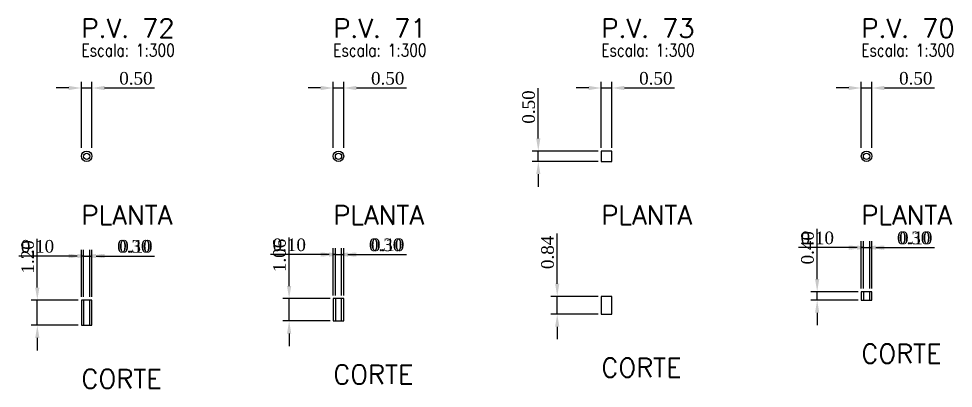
# Model space of a CAD drawing. Extents: x -44 to 14114764, y -20 to 289527804.
# Drawn here: x 359352.51 to 359397.01, y 7353290.87 to 7353308.47 of the extents above; entities that cross this region are included whole.
import ezdxf

# ---------------------------------------------------------------- set-up
doc = ezdxf.new("R2010")
doc.units = 0
doc.header["$PDMODE"] = 3
doc.header["$PDSIZE"] = 0.1
for name, color, linetype in [('DETALHE_POCO_COT', 8, 'Continuous'), ('DETALHE_POCO_FOR', 7, 'Continuous'), ('DETALHE_POCO_TIT', 5, 'Continuous'), ('DETALHE_POCO_TXT', 7, 'Continuous')]:
    doc.layers.add(name, color=color, linetype=linetype)
doc.styles.add('ROMANS', font='ROMANS.shx', dxfattribs={"height": 2})
doc.styles.get("Standard").update_dxf_attribs({"font": 'times.ttf'})
doc.dimstyles.new('ISO-25', dxfattribs={"dimtxt": 2.5, "dimasz": 2.5, "dimexe": 1.25, "dimexo": 0.625, "dimtad": 1, "dimtxsty": 'Standard', "dimcen": 2.5, "dimadec": 0, "dimazin": 0, "dimtfac": 1, "dimtmove": 0, "dimatfit": 3, "dimfxl": 1, "dimarcsym": 0})

# ---------------------------------------------------------------- blocks, each defined once
blk = doc.blocks.new('*D427')
at = {"layer": 'Defpoints', "color": 0, "transparency": 16777216}
for p in [(359355.998, 7353305.165), (359355.498, 7353302.165), (359355.998, 7353302.165)]:
    blk.add_point(p, dxfattribs=at)
at = {"layer": 'DETALHE_POCO_COT', "color": 0, "lineweight": -2, "transparency": 16777216}
for p, q in [((359355.498, 7353302.315), (359355.498, 7353305.465)), ((359355.998, 7353302.315), (359355.998, 7353305.465)), ((359354.898, 7353305.165), (359354.298, 7353305.165)), ((359355.498, 7353305.165), (359355.998, 7353305.165)), ((359356.598, 7353305.165), (359358.985, 7353305.165))]:
    blk.add_line(p, q, dxfattribs=at)
at = {"layer": 'DETALHE_POCO_COT', "color": 0, "transparency": 16777216}
for points in [[(359354.898, 7353305.265), (359354.898, 7353305.065), (359355.498, 7353305.165)], [(359356.598, 7353305.265), (359356.598, 7353305.065), (359355.998, 7353305.165)]]:
    blk.add_solid(points, dxfattribs=at)
at = {"layer": 'DETALHE_POCO_COT', "color": 0, "transparency": 16777216, "insert": (359358.092, 7353305.621), "char_height": 0.6, "attachment_point": 5}
blk.add_mtext('0.50', dxfattribs=at)
blk = doc.blocks.new('*D428')
at = {"layer": 'Defpoints', "color": 0, "transparency": 16777216}
for p in [(359353.398, 7353295.065), (359355.498, 7353295.065), (359355.498, 7353293.865)]:
    blk.add_point(p, dxfattribs=at)
at = {"layer": 'DETALHE_POCO_COT', "color": 0, "lineweight": -2, "transparency": 16777216}
for p, q in [((359353.398, 7353295.665), (359353.398, 7353297.98)), ((359355.348, 7353295.065), (359353.098, 7353295.065)), ((359353.398, 7353293.865), (359353.398, 7353295.065)), ((359355.348, 7353293.865), (359353.098, 7353293.865)), ((359353.398, 7353293.265), (359353.398, 7353292.665))]:
    blk.add_line(p, q, dxfattribs=at)
at = {"layer": 'DETALHE_POCO_COT', "color": 0, "transparency": 16777216}
for points in [[(359353.298, 7353295.665), (359353.498, 7353295.665), (359353.398, 7353295.065)], [(359353.298, 7353293.265), (359353.498, 7353293.265), (359353.398, 7353293.865)]]:
    blk.add_solid(points, dxfattribs=at)
at = {"layer": 'DETALHE_POCO_COT', "color": 0, "transparency": 16777216, "insert": (359352.942, 7353297.123), "char_height": 0.6, "attachment_point": 5, "rotation": 90}
blk.add_mtext('1.20', dxfattribs=at)
blk = doc.blocks.new('*D429')
at = {"layer": 'Defpoints', "color": 0, "transparency": 16777216}
for p in [(359355.598, 7353297.165), (359355.498, 7353295.065), (359355.598, 7353295.065)]:
    blk.add_point(p, dxfattribs=at)
at = {"layer": 'DETALHE_POCO_COT', "color": 0, "lineweight": -2, "transparency": 16777216}
for p, q in [((359355.498, 7353295.215), (359355.498, 7353297.465)), ((359355.598, 7353295.215), (359355.598, 7353297.465)), ((359354.898, 7353297.165), (359352.511, 7353297.165)), ((359355.598, 7353297.165), (359355.498, 7353297.165)), ((359356.198, 7353297.165), (359356.798, 7353297.165))]:
    blk.add_line(p, q, dxfattribs=at)
at = {"layer": 'DETALHE_POCO_COT', "color": 0, "transparency": 16777216}
for points in [[(359354.898, 7353297.265), (359354.898, 7353297.065), (359355.498, 7353297.165)], [(359356.198, 7353297.265), (359356.198, 7353297.065), (359355.598, 7353297.165)]]:
    blk.add_solid(points, dxfattribs=at)
at = {"layer": 'DETALHE_POCO_COT', "color": 0, "transparency": 16777216, "insert": (359353.405, 7353297.621), "char_height": 0.6, "attachment_point": 5}
blk.add_mtext('0.10', dxfattribs=at)
blk = doc.blocks.new('*D430')
at = {"layer": 'Defpoints', "color": 0, "transparency": 16777216}
for p in [(359355.898, 7353297.165), (359355.598, 7353295.065), (359355.898, 7353295.065)]:
    blk.add_point(p, dxfattribs=at)
at = {"layer": 'DETALHE_POCO_COT', "color": 0, "lineweight": -2, "transparency": 16777216}
for p, q in [((359355.598, 7353295.215), (359355.598, 7353297.465)), ((359355.898, 7353295.215), (359355.898, 7353297.465)), ((359354.998, 7353297.165), (359354.398, 7353297.165)), ((359355.598, 7353297.165), (359355.898, 7353297.165)), ((359356.498, 7353297.165), (359358.885, 7353297.165))]:
    blk.add_line(p, q, dxfattribs=at)
at = {"layer": 'DETALHE_POCO_COT', "color": 0, "transparency": 16777216}
for points in [[(359354.998, 7353297.265), (359354.998, 7353297.065), (359355.598, 7353297.165)], [(359356.498, 7353297.265), (359356.498, 7353297.065), (359355.898, 7353297.165)]]:
    blk.add_solid(points, dxfattribs=at)
at = {"layer": 'DETALHE_POCO_COT', "color": 0, "transparency": 16777216, "insert": (359357.992, 7353297.621), "char_height": 0.6, "attachment_point": 5}
blk.add_mtext('0.30', dxfattribs=at)
blk = doc.blocks.new('*D431')
at = {"layer": 'Defpoints', "color": 0, "transparency": 16777216}
for p in [(359355.998, 7353297.165), (359355.898, 7353295.065), (359355.998, 7353295.065)]:
    blk.add_point(p, dxfattribs=at)
at = {"layer": 'DETALHE_POCO_COT', "color": 0, "lineweight": -2, "transparency": 16777216}
for p, q in [((359355.898, 7353295.215), (359355.898, 7353297.465)), ((359355.998, 7353295.215), (359355.998, 7353297.465)), ((359355.298, 7353297.165), (359354.698, 7353297.165)), ((359355.898, 7353297.165), (359355.998, 7353297.165)), ((359356.598, 7353297.165), (359358.985, 7353297.165))]:
    blk.add_line(p, q, dxfattribs=at)
at = {"layer": 'DETALHE_POCO_COT', "color": 0, "transparency": 16777216}
for points in [[(359355.298, 7353297.265), (359355.298, 7353297.065), (359355.898, 7353297.165)], [(359356.598, 7353297.265), (359356.598, 7353297.065), (359355.998, 7353297.165)]]:
    blk.add_solid(points, dxfattribs=at)
at = {"layer": 'DETALHE_POCO_COT', "color": 0, "transparency": 16777216, "insert": (359358.092, 7353297.621), "char_height": 0.6, "attachment_point": 5}
blk.add_mtext('0.10', dxfattribs=at)
blk = doc.blocks.new('*D432')
at = {"layer": 'Defpoints', "color": 0, "transparency": 16777216}
for p in [(359367.987, 7353305.165), (359367.487, 7353302.165), (359367.987, 7353302.165)]:
    blk.add_point(p, dxfattribs=at)
at = {"layer": 'DETALHE_POCO_COT', "color": 0, "lineweight": -2, "transparency": 16777216}
for p, q in [((359367.487, 7353302.315), (359367.487, 7353305.465)), ((359367.987, 7353302.315), (359367.987, 7353305.465)), ((359366.887, 7353305.165), (359366.287, 7353305.165)), ((359367.487, 7353305.165), (359367.987, 7353305.165)), ((359368.587, 7353305.165), (359370.974, 7353305.165))]:
    blk.add_line(p, q, dxfattribs=at)
at = {"layer": 'DETALHE_POCO_COT', "color": 0, "transparency": 16777216}
for points in [[(359366.887, 7353305.265), (359366.887, 7353305.065), (359367.487, 7353305.165)], [(359368.587, 7353305.265), (359368.587, 7353305.065), (359367.987, 7353305.165)]]:
    blk.add_solid(points, dxfattribs=at)
at = {"layer": 'DETALHE_POCO_COT', "color": 0, "transparency": 16777216, "insert": (359370.08, 7353305.621), "char_height": 0.6, "attachment_point": 5}
blk.add_mtext('0.50', dxfattribs=at)
blk = doc.blocks.new('*D433')
at = {"layer": 'Defpoints', "color": 0, "transparency": 16777216}
for p in [(359365.387, 7353295.135), (359367.487, 7353295.135), (359367.487, 7353294.074)]:
    blk.add_point(p, dxfattribs=at)
at = {"layer": 'DETALHE_POCO_COT', "color": 0, "lineweight": -2, "transparency": 16777216}
for p, q in [((359365.387, 7353295.735), (359365.387, 7353298.047)), ((359367.337, 7353295.135), (359365.087, 7353295.135)), ((359365.387, 7353294.074), (359365.387, 7353295.135)), ((359367.337, 7353294.074), (359365.087, 7353294.074)), ((359365.387, 7353293.474), (359365.387, 7353292.874))]:
    blk.add_line(p, q, dxfattribs=at)
at = {"layer": 'DETALHE_POCO_COT', "color": 0, "transparency": 16777216}
for points in [[(359365.287, 7353295.735), (359365.487, 7353295.735), (359365.387, 7353295.135)], [(359365.287, 7353293.474), (359365.487, 7353293.474), (359365.387, 7353294.074)]]:
    blk.add_solid(points, dxfattribs=at)
at = {"layer": 'DETALHE_POCO_COT', "color": 0, "transparency": 16777216, "insert": (359364.931, 7353297.191), "char_height": 0.6, "attachment_point": 5, "rotation": 90}
blk.add_mtext('1.06', dxfattribs=at)
blk = doc.blocks.new('*D434')
at = {"layer": 'Defpoints', "color": 0, "transparency": 16777216}
for p in [(359367.587, 7353297.235), (359367.487, 7353295.135), (359367.587, 7353295.135)]:
    blk.add_point(p, dxfattribs=at)
at = {"layer": 'DETALHE_POCO_COT', "color": 0, "lineweight": -2, "transparency": 16777216}
for p, q in [((359367.487, 7353295.285), (359367.487, 7353297.535)), ((359367.587, 7353295.285), (359367.587, 7353297.535)), ((359366.887, 7353297.235), (359364.5, 7353297.235)), ((359367.587, 7353297.235), (359367.487, 7353297.235)), ((359368.187, 7353297.235), (359368.787, 7353297.235))]:
    blk.add_line(p, q, dxfattribs=at)
at = {"layer": 'DETALHE_POCO_COT', "color": 0, "transparency": 16777216}
for points in [[(359366.887, 7353297.335), (359366.887, 7353297.135), (359367.487, 7353297.235)], [(359368.187, 7353297.335), (359368.187, 7353297.135), (359367.587, 7353297.235)]]:
    blk.add_solid(points, dxfattribs=at)
at = {"layer": 'DETALHE_POCO_COT', "color": 0, "transparency": 16777216, "insert": (359365.394, 7353297.691), "char_height": 0.6, "attachment_point": 5}
blk.add_mtext('0.10', dxfattribs=at)
blk = doc.blocks.new('*D435')
at = {"layer": 'Defpoints', "color": 0, "transparency": 16777216}
for p in [(359367.887, 7353297.235), (359367.587, 7353295.135), (359367.887, 7353295.135)]:
    blk.add_point(p, dxfattribs=at)
at = {"layer": 'DETALHE_POCO_COT', "color": 0, "lineweight": -2, "transparency": 16777216}
for p, q in [((359367.587, 7353295.285), (359367.587, 7353297.535)), ((359367.887, 7353295.285), (359367.887, 7353297.535)), ((359366.987, 7353297.235), (359366.387, 7353297.235)), ((359367.587, 7353297.235), (359367.887, 7353297.235)), ((359368.487, 7353297.235), (359370.874, 7353297.235))]:
    blk.add_line(p, q, dxfattribs=at)
at = {"layer": 'DETALHE_POCO_COT', "color": 0, "transparency": 16777216}
for points in [[(359366.987, 7353297.335), (359366.987, 7353297.135), (359367.587, 7353297.235)], [(359368.487, 7353297.335), (359368.487, 7353297.135), (359367.887, 7353297.235)]]:
    blk.add_solid(points, dxfattribs=at)
at = {"layer": 'DETALHE_POCO_COT', "color": 0, "transparency": 16777216, "insert": (359369.98, 7353297.691), "char_height": 0.6, "attachment_point": 5}
blk.add_mtext('0.30', dxfattribs=at)
blk = doc.blocks.new('*D436')
at = {"layer": 'Defpoints', "color": 0, "transparency": 16777216}
for p in [(359367.987, 7353297.235), (359367.887, 7353295.135), (359367.987, 7353295.135)]:
    blk.add_point(p, dxfattribs=at)
at = {"layer": 'DETALHE_POCO_COT', "color": 0, "lineweight": -2, "transparency": 16777216}
for p, q in [((359367.887, 7353295.285), (359367.887, 7353297.535)), ((359367.987, 7353295.285), (359367.987, 7353297.535)), ((359367.287, 7353297.235), (359366.687, 7353297.235)), ((359367.887, 7353297.235), (359367.987, 7353297.235)), ((359368.587, 7353297.235), (359370.974, 7353297.235))]:
    blk.add_line(p, q, dxfattribs=at)
at = {"layer": 'DETALHE_POCO_COT', "color": 0, "transparency": 16777216}
for points in [[(359367.287, 7353297.335), (359367.287, 7353297.135), (359367.887, 7353297.235)], [(359368.587, 7353297.335), (359368.587, 7353297.135), (359367.987, 7353297.235)]]:
    blk.add_solid(points, dxfattribs=at)
at = {"layer": 'DETALHE_POCO_COT', "color": 0, "transparency": 16777216, "insert": (359370.08, 7353297.691), "char_height": 0.6, "attachment_point": 5}
blk.add_mtext('0.10', dxfattribs=at)
blk = doc.blocks.new('*D437')
at = {"layer": 'Defpoints', "color": 0, "transparency": 16777216}
for p in [(359380.75, 7353305.165), (359380.25, 7353302.165), (359380.75, 7353302.165)]:
    blk.add_point(p, dxfattribs=at)
at = {"layer": 'DETALHE_POCO_COT', "color": 0, "lineweight": -2, "transparency": 16777216}
for p, q in [((359380.25, 7353302.315), (359380.25, 7353305.465)), ((359380.75, 7353302.315), (359380.75, 7353305.465)), ((359379.65, 7353305.165), (359379.05, 7353305.165)), ((359380.25, 7353305.165), (359380.75, 7353305.165)), ((359381.35, 7353305.165), (359383.737, 7353305.165))]:
    blk.add_line(p, q, dxfattribs=at)
at = {"layer": 'DETALHE_POCO_COT', "color": 0, "transparency": 16777216}
for points in [[(359379.65, 7353305.265), (359379.65, 7353305.065), (359380.25, 7353305.165)], [(359381.35, 7353305.265), (359381.35, 7353305.065), (359380.75, 7353305.165)]]:
    blk.add_solid(points, dxfattribs=at)
at = {"layer": 'DETALHE_POCO_COT', "color": 0, "transparency": 16777216, "insert": (359382.844, 7353305.621), "char_height": 0.6, "attachment_point": 5}
blk.add_mtext('0.50', dxfattribs=at)
blk = doc.blocks.new('*D438')
at = {"layer": 'Defpoints', "color": 0, "transparency": 16777216}
for p in [(359377.25, 7353302.165), (359380.25, 7353302.165), (359380.25, 7353301.665)]:
    blk.add_point(p, dxfattribs=at)
at = {"layer": 'DETALHE_POCO_COT', "color": 0, "lineweight": -2, "transparency": 16777216}
for p, q in [((359377.25, 7353302.765), (359377.25, 7353305.152)), ((359380.1, 7353302.165), (359376.95, 7353302.165)), ((359377.25, 7353301.665), (359377.25, 7353302.165)), ((359380.1, 7353301.665), (359376.95, 7353301.665)), ((359377.25, 7353301.065), (359377.25, 7353300.465))]:
    blk.add_line(p, q, dxfattribs=at)
at = {"layer": 'DETALHE_POCO_COT', "color": 0, "transparency": 16777216}
for points in [[(359377.15, 7353302.765), (359377.35, 7353302.765), (359377.25, 7353302.165)], [(359377.15, 7353301.065), (359377.35, 7353301.065), (359377.25, 7353301.665)]]:
    blk.add_solid(points, dxfattribs=at)
at = {"layer": 'DETALHE_POCO_COT', "color": 0, "transparency": 16777216, "insert": (359376.794, 7353304.259), "char_height": 0.6, "attachment_point": 5, "rotation": 90}
blk.add_mtext('0.50', dxfattribs=at)
blk = doc.blocks.new('*D439')
at = {"layer": 'Defpoints', "color": 0, "transparency": 16777216}
for p in [(359378.15, 7353295.244), (359380.25, 7353295.244), (359380.25, 7353294.4)]:
    blk.add_point(p, dxfattribs=at)
at = {"layer": 'DETALHE_POCO_COT', "color": 0, "lineweight": -2, "transparency": 16777216}
for p, q in [((359378.15, 7353295.844), (359378.15, 7353298.231)), ((359380.1, 7353295.244), (359377.85, 7353295.244)), ((359378.15, 7353294.4), (359378.15, 7353295.244)), ((359380.1, 7353294.4), (359377.85, 7353294.4)), ((359378.15, 7353293.8), (359378.15, 7353293.2))]:
    blk.add_line(p, q, dxfattribs=at)
at = {"layer": 'DETALHE_POCO_COT', "color": 0, "transparency": 16777216}
for points in [[(359378.05, 7353295.844), (359378.25, 7353295.844), (359378.15, 7353295.244)], [(359378.05, 7353293.8), (359378.25, 7353293.8), (359378.15, 7353294.4)]]:
    blk.add_solid(points, dxfattribs=at)
at = {"layer": 'DETALHE_POCO_COT', "color": 0, "transparency": 16777216, "insert": (359377.694, 7353297.337), "char_height": 0.6, "attachment_point": 5, "rotation": 90}
blk.add_mtext('0.84', dxfattribs=at)
blk = doc.blocks.new('*D440')
at = {"layer": 'Defpoints', "color": 0, "transparency": 16777216}
for p in [(359393.127, 7353305.165), (359392.627, 7353302.165), (359393.127, 7353302.165)]:
    blk.add_point(p, dxfattribs=at)
at = {"layer": 'DETALHE_POCO_COT', "color": 0, "lineweight": -2, "transparency": 16777216}
for p, q in [((359392.627, 7353302.315), (359392.627, 7353305.465)), ((359393.127, 7353302.315), (359393.127, 7353305.465)), ((359392.027, 7353305.165), (359391.427, 7353305.165)), ((359392.627, 7353305.165), (359393.127, 7353305.165)), ((359393.727, 7353305.165), (359396.113, 7353305.165))]:
    blk.add_line(p, q, dxfattribs=at)
at = {"layer": 'DETALHE_POCO_COT', "color": 0, "transparency": 16777216}
for points in [[(359392.027, 7353305.265), (359392.027, 7353305.065), (359392.627, 7353305.165)], [(359393.727, 7353305.265), (359393.727, 7353305.065), (359393.127, 7353305.165)]]:
    blk.add_solid(points, dxfattribs=at)
at = {"layer": 'DETALHE_POCO_COT', "color": 0, "transparency": 16777216, "insert": (359395.22, 7353305.621), "char_height": 0.6, "attachment_point": 5}
blk.add_mtext('0.50', dxfattribs=at)
blk = doc.blocks.new('*D441')
at = {"layer": 'Defpoints', "color": 0, "transparency": 16777216}
for p in [(359390.527, 7353295.465), (359392.627, 7353295.465), (359392.627, 7353295.065)]:
    blk.add_point(p, dxfattribs=at)
at = {"layer": 'DETALHE_POCO_COT', "color": 0, "lineweight": -2, "transparency": 16777216}
for p, q in [((359390.527, 7353296.065), (359390.527, 7353298.452)), ((359392.477, 7353295.465), (359390.227, 7353295.465)), ((359392.477, 7353295.065), (359390.227, 7353295.065)), ((359390.527, 7353295.065), (359390.527, 7353295.465)), ((359390.527, 7353294.465), (359390.527, 7353293.865))]:
    blk.add_line(p, q, dxfattribs=at)
at = {"layer": 'DETALHE_POCO_COT', "color": 0, "transparency": 16777216}
for points in [[(359390.427, 7353296.065), (359390.627, 7353296.065), (359390.527, 7353295.465)], [(359390.427, 7353294.465), (359390.627, 7353294.465), (359390.527, 7353295.065)]]:
    blk.add_solid(points, dxfattribs=at)
at = {"layer": 'DETALHE_POCO_COT', "color": 0, "transparency": 16777216, "insert": (359390.07, 7353297.559), "char_height": 0.6, "attachment_point": 5, "rotation": 90}
blk.add_mtext('0.40', dxfattribs=at)
blk = doc.blocks.new('*D442')
at = {"layer": 'Defpoints', "color": 0, "transparency": 16777216}
for p in [(359392.727, 7353297.565), (359392.627, 7353295.465), (359392.727, 7353295.465)]:
    blk.add_point(p, dxfattribs=at)
at = {"layer": 'DETALHE_POCO_COT', "color": 0, "lineweight": -2, "transparency": 16777216}
for p, q in [((359392.627, 7353295.615), (359392.627, 7353297.865)), ((359392.727, 7353295.615), (359392.727, 7353297.865)), ((359392.027, 7353297.565), (359389.64, 7353297.565)), ((359392.727, 7353297.565), (359392.627, 7353297.565)), ((359393.327, 7353297.565), (359393.927, 7353297.565))]:
    blk.add_line(p, q, dxfattribs=at)
at = {"layer": 'DETALHE_POCO_COT', "color": 0, "transparency": 16777216}
for points in [[(359392.027, 7353297.665), (359392.027, 7353297.465), (359392.627, 7353297.565)], [(359393.327, 7353297.665), (359393.327, 7353297.465), (359392.727, 7353297.565)]]:
    blk.add_solid(points, dxfattribs=at)
at = {"layer": 'DETALHE_POCO_COT', "color": 0, "transparency": 16777216, "insert": (359390.533, 7353298.021), "char_height": 0.6, "attachment_point": 5}
blk.add_mtext('0.10', dxfattribs=at)
blk = doc.blocks.new('*D443')
at = {"layer": 'Defpoints', "color": 0, "transparency": 16777216}
for p in [(359393.027, 7353297.565), (359392.727, 7353295.465), (359393.027, 7353295.465)]:
    blk.add_point(p, dxfattribs=at)
at = {"layer": 'DETALHE_POCO_COT', "color": 0, "lineweight": -2, "transparency": 16777216}
for p, q in [((359392.727, 7353295.615), (359392.727, 7353297.865)), ((359393.027, 7353295.615), (359393.027, 7353297.865)), ((359392.127, 7353297.565), (359391.527, 7353297.565)), ((359392.727, 7353297.565), (359393.027, 7353297.565)), ((359393.627, 7353297.565), (359396.013, 7353297.565))]:
    blk.add_line(p, q, dxfattribs=at)
at = {"layer": 'DETALHE_POCO_COT', "color": 0, "transparency": 16777216}
for points in [[(359392.127, 7353297.665), (359392.127, 7353297.465), (359392.727, 7353297.565)], [(359393.627, 7353297.665), (359393.627, 7353297.465), (359393.027, 7353297.565)]]:
    blk.add_solid(points, dxfattribs=at)
at = {"layer": 'DETALHE_POCO_COT', "color": 0, "transparency": 16777216, "insert": (359395.12, 7353298.021), "char_height": 0.6, "attachment_point": 5}
blk.add_mtext('0.30', dxfattribs=at)
blk = doc.blocks.new('*D444')
at = {"layer": 'Defpoints', "color": 0, "transparency": 16777216}
for p in [(359393.127, 7353297.565), (359393.027, 7353295.465), (359393.127, 7353295.465)]:
    blk.add_point(p, dxfattribs=at)
at = {"layer": 'DETALHE_POCO_COT', "color": 0, "lineweight": -2, "transparency": 16777216}
for p, q in [((359393.027, 7353295.615), (359393.027, 7353297.865)), ((359393.127, 7353295.615), (359393.127, 7353297.865)), ((359392.427, 7353297.565), (359391.827, 7353297.565)), ((359393.027, 7353297.565), (359393.127, 7353297.565)), ((359393.727, 7353297.565), (359396.113, 7353297.565))]:
    blk.add_line(p, q, dxfattribs=at)
at = {"layer": 'DETALHE_POCO_COT', "color": 0, "transparency": 16777216}
for points in [[(359392.427, 7353297.665), (359392.427, 7353297.465), (359393.027, 7353297.565)], [(359393.727, 7353297.665), (359393.727, 7353297.465), (359393.127, 7353297.565)]]:
    blk.add_solid(points, dxfattribs=at)
at = {"layer": 'DETALHE_POCO_COT', "color": 0, "transparency": 16777216, "insert": (359395.22, 7353298.021), "char_height": 0.6, "attachment_point": 5}
blk.add_mtext('0.10', dxfattribs=at)

msp = doc.modelspace()

# ---------------------------------------------------------------- linework, layer by layer
at = {"layer": 'DETALHE_POCO_FOR', "linetype": 'Continuous'}
for points in [[(359380.25, 7353301.665), (359380.75, 7353301.665), (359380.75, 7353302.165), (359380.25, 7353302.165)], [(359380.25, 7353301.665), (359380.75, 7353301.665), (359380.75, 7353302.165), (359380.25, 7353302.165)], [(359355.498, 7353293.865), (359355.998, 7353293.865), (359355.998, 7353295.065), (359355.498, 7353295.065)], [(359355.598, 7353293.865), (359355.898, 7353293.865), (359355.898, 7353295.065), (359355.598, 7353295.065)], [(359367.487, 7353294.074), (359367.987, 7353294.074), (359367.987, 7353295.135), (359367.487, 7353295.135)], [(359367.587, 7353294.074), (359367.887, 7353294.074), (359367.887, 7353295.135), (359367.587, 7353295.135)], [(359380.25, 7353294.4), (359380.75, 7353294.4), (359380.75, 7353295.244), (359380.25, 7353295.244)], [(359380.25, 7353294.4), (359380.75, 7353294.4), (359380.75, 7353295.244), (359380.25, 7353295.244)], [(359392.627, 7353295.065), (359393.127, 7353295.065), (359393.127, 7353295.465), (359392.627, 7353295.465)], [(359392.727, 7353295.065), (359393.027, 7353295.065), (359393.027, 7353295.465), (359392.727, 7353295.465)]]:
    msp.add_lwpolyline(points, close=True, dxfattribs=at)
for centre, radius in [((359355.748, 7353301.915), 0.25), ((359355.748, 7353301.915), 0.15), ((359367.737, 7353301.915), 0.25), ((359367.737, 7353301.915), 0.15), ((359392.877, 7353301.915), 0.25), ((359392.877, 7353301.915), 0.15)]:
    msp.add_circle(centre, radius, dxfattribs=at)

# ---------------------------------------------------------------- texts
at = {"layer": 'DETALHE_POCO_TIT', "linetype": 'Continuous', "style": 'ROMANS'}
for s, p in [('P.V. 72', (359355.498, 7353307.565)), ('P.V. 71', (359367.487, 7353307.565)), ('P.V. 73', (359380.25, 7353307.565)), ('P.V. 70', (359392.627, 7353307.565)), ('PLANTA', (359355.498, 7353298.665)), ('PLANTA', (359367.487, 7353298.665)), ('PLANTA', (359380.25, 7353298.665)), ('PLANTA', (359392.627, 7353298.665)), ('CORTE', (359392.627, 7353292.065)), ('CORTE', (359367.487, 7353291.074)), ('CORTE', (359380.25, 7353291.4)), ('CORTE', (359355.498, 7353290.865))]:
    msp.add_text(s, height=0.9, dxfattribs=at).set_placement(p)
at = {"layer": 'DETALHE_POCO_TXT', "linetype": 'Continuous', "style": 'ROMANS', "width": 0.8}
for p in [(359355.498, 7353306.665), (359367.487, 7353306.665), (359380.25, 7353306.665), (359392.627, 7353306.665)]:
    msp.add_text('Escala: 1:300', height=0.6, dxfattribs=at).set_placement(p)

# ---------------------------------------------------------------- dimensions: what is measured, and where the dimension line sits
at = {"layer": 'DETALHE_POCO_COT'}
for base, p1, p2, text, override, picture, middle in [((359355.998, 7353305.165), (359355.498, 7353302.165), (359355.998, 7353302.165), '0.50', {"dimscale": 0.24, "dimzin": 0}, '*D427', (359358.092, 7353305.621)), ((359367.987, 7353305.165), (359367.487, 7353302.165), (359367.987, 7353302.165), '0.50', {"dimscale": 0.24, "dimzin": 0}, '*D432', (359370.08, 7353305.621)), ((359380.75, 7353305.165), (359380.25, 7353302.165), (359380.75, 7353302.165), '0.50', {"dimscale": 0.24, "dimzin": 0}, '*D437', (359382.844, 7353305.621)), ((359393.127, 7353305.165), (359392.627, 7353302.165), (359393.127, 7353302.165), '0.50', {"dimscale": 0.24, "dimzin": 0}, '*D440', (359395.22, 7353305.621)), ((359392.727, 7353297.565), (359392.627, 7353295.465), (359392.727, 7353295.465), '0.10', {"dimscale": 0.24, "dimjust": 1, "dimzin": 0}, '*D442', (359390.533, 7353298.021)), ((359393.027, 7353297.565), (359392.727, 7353295.465), (359393.027, 7353295.465), '0.30', {"dimscale": 0.24, "dimzin": 0}, '*D443', (359395.12, 7353298.021)), ((359393.127, 7353297.565), (359393.027, 7353295.465), (359393.127, 7353295.465), '0.10', {"dimscale": 0.24, "dimjust": 2, "dimzin": 0}, '*D444', (359395.22, 7353298.021)), ((359355.598, 7353297.165), (359355.498, 7353295.065), (359355.598, 7353295.065), '0.10', {"dimscale": 0.24, "dimjust": 1, "dimzin": 0}, '*D429', (359353.405, 7353297.621)), ((359355.898, 7353297.165), (359355.598, 7353295.065), (359355.898, 7353295.065), '0.30', {"dimscale": 0.24, "dimzin": 0}, '*D430', (359357.992, 7353297.621)), ((359355.998, 7353297.165), (359355.898, 7353295.065), (359355.998, 7353295.065), '0.10', {"dimscale": 0.24, "dimjust": 2, "dimzin": 0}, '*D431', (359358.092, 7353297.621)), ((359367.587, 7353297.235), (359367.487, 7353295.135), (359367.587, 7353295.135), '0.10', {"dimscale": 0.24, "dimjust": 1, "dimzin": 0}, '*D434', (359365.394, 7353297.691)), ((359367.887, 7353297.235), (359367.587, 7353295.135), (359367.887, 7353295.135), '0.30', {"dimscale": 0.24, "dimzin": 0}, '*D435', (359369.98, 7353297.691)), ((359367.987, 7353297.235), (359367.887, 7353295.135), (359367.987, 7353295.135), '0.10', {"dimscale": 0.24, "dimjust": 2, "dimzin": 0}, '*D436', (359370.08, 7353297.691))]:
    dim = msp.add_linear_dim(base=base, p1=p1, p2=p2, text=text, dimstyle='ISO-25', override=override, dxfattribs=at)
    dim.commit()
    dim.dimension.update_dxf_attribs({"geometry": picture, "text_midpoint": middle})
for base, p1, p2, text, picture, middle in [((359377.25, 7353302.165), (359380.25, 7353301.665), (359380.25, 7353302.165), '0.50', '*D438', (359376.794, 7353304.259)), ((359378.15, 7353295.244), (359380.25, 7353294.4), (359380.25, 7353295.244), '0.84', '*D439', (359377.694, 7353297.337)), ((359390.527, 7353295.465), (359392.627, 7353295.065), (359392.627, 7353295.465), '0.40', '*D441', (359390.07, 7353297.559)), ((359353.398, 7353295.065), (359355.498, 7353293.865), (359355.498, 7353295.065), '1.20', '*D428', (359352.942, 7353297.123)), ((359365.387, 7353295.135), (359367.487, 7353294.074), (359367.487, 7353295.135), '1.06', '*D433', (359364.931, 7353297.191))]:
    dim = msp.add_linear_dim(base=base, p1=p1, p2=p2, angle=90, text=text, dimstyle='ISO-25', override={"dimscale": 0.24, "dimzin": 0}, dxfattribs=at)
    dim.commit()
    dim.dimension.update_dxf_attribs({"geometry": picture, "text_midpoint": middle})

doc.saveas('drawing.dxf')
